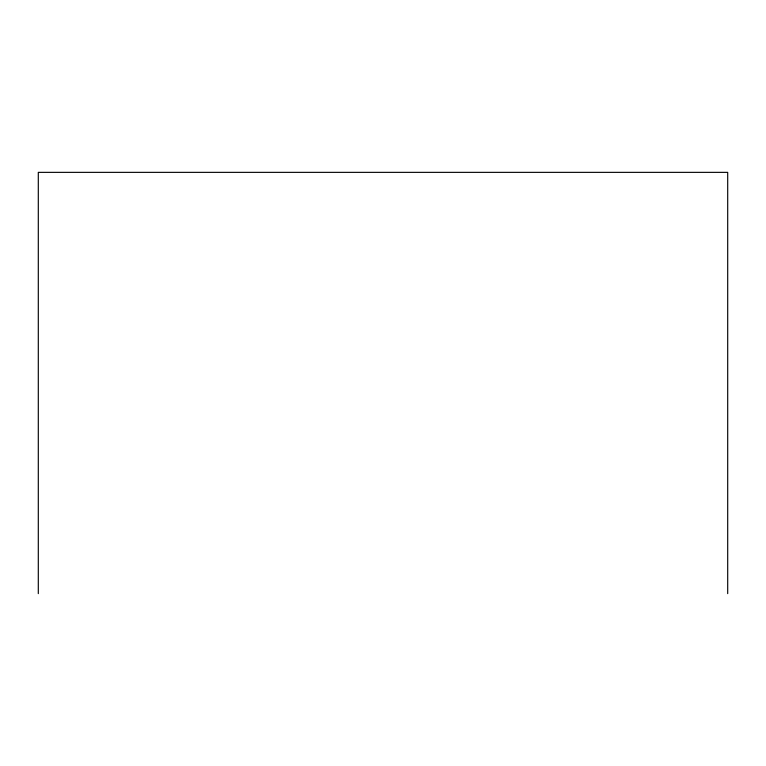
<?xml version="1.0" encoding="UTF-8"?>
<svg xmlns="http://www.w3.org/2000/svg" width="766" height="766" viewBox="0 0 766 766"><rect width="100%" height="100%" fill="white"/><g stroke="black" fill="none" stroke-linecap="round" stroke-linejoin="round"><path stroke-width="1.15" d="M727.7 593.64L727.7 172.36L38.3 172.36L38.3 593.64"/></g></svg>
